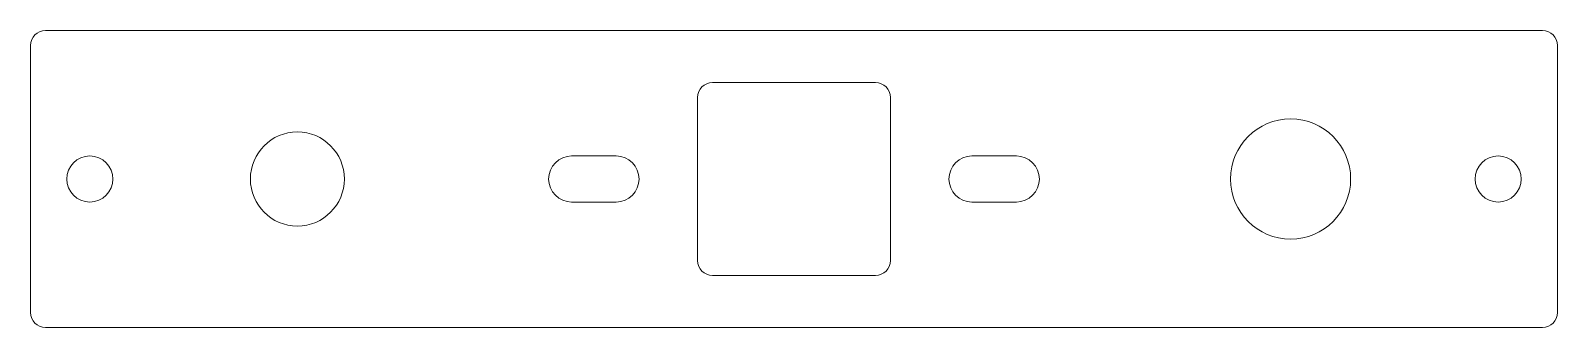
# Model space of a CAD drawing. Extents: x -52 to 52, y -10 to 10.
import ezdxf

# ---------------------------------------------------------------- set-up
doc = ezdxf.new("R2010")
doc.units = 0
doc.layers.get('0').update_dxf_attribs({"linetype": 'CONTINUOUS', "lineweight": 5, "true_color": 0xffffff})

msp = doc.modelspace()

# ---------------------------------------------------------------- linework, layer by layer
for p, q in [((-50.5, 10), (50.5, 10)), ((-51.5, -9), (-51.5, 9)), ((51.5, 9), (51.5, -9)), ((-5.5, 6.5), (5.5, 6.5)), ((-6.5, -5.5), (-6.5, 5.5)), ((6.5, 5.5), (6.5, -5.5)), ((-15, 1.55), (-12, 1.55)), ((12, 1.55), (15, 1.55)), ((-12, -1.55), (-15, -1.55)), ((15, -1.55), (12, -1.55)), ((5.5, -6.5), (-5.5, -6.5)), ((50.5, -10), (-50.5, -10))]:
    msp.add_line(p, q)
for centre, radius in [((-33.5, 0), 3.17), ((33.5, 0), 4.05), ((-47.5, 0), 1.55), ((47.5, 0), 1.55)]:
    msp.add_circle(centre, radius)
for centre, radius, start, end in [((-50.5, 9), 1, 90, 180), ((50.5, 9), 1, 0, 90), ((-5.5, 5.5), 1, 90, 180), ((5.5, 5.5), 1, 0, 90), ((-15, 0), 1.55, 90, -90), ((-12, 0), 1.55, -90, 90), ((12, 0), 1.55, 90, -90), ((15, 0), 1.55, -90, 90), ((-5.5, -5.5), 1, 180, 270), ((5.5, -5.5), 1, 270, 0), ((-50.5, -9), 1, 180, 270), ((50.5, -9), 1, 270, 0)]:
    msp.add_arc(centre, radius, start, end)

doc.saveas('drawing.dxf')
